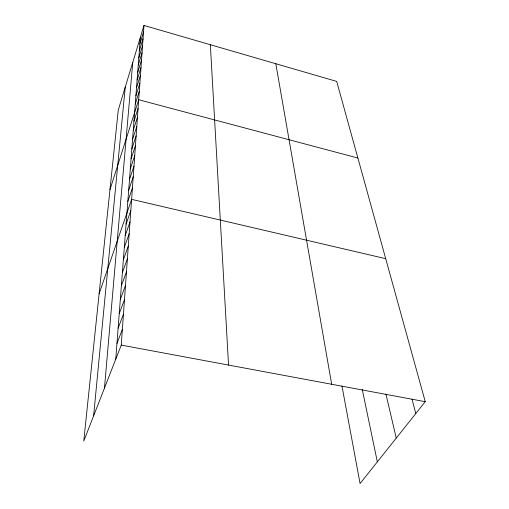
<?xml version="1.0" encoding="UTF-8"?>
<svg xmlns="http://www.w3.org/2000/svg" width="509" height="509" viewBox="0 0 509 509"><rect width="100%" height="100%" fill="white"/><g stroke="black" fill="none" stroke-linecap="round" stroke-linejoin="round"><path stroke-width="0.76" d="M143.99 25.45L118.279 110.008L83.756 441.106L121.257 345.102L143.99 25.45L336.704 81.415L425.244 401.684L360.079 483.55L341.978 386.108M115.759 359.169L140.363 37.38M104.466 388.081L132.76 62.384M93.611 415.878L125.252 87.058M139.854 44.029L143.519 32.016M139.332 50.855L143.042 38.754M138.798 57.861L142.552 45.676M138.244 65.044L142.043 52.777M137.684 72.431L141.527 60.075M137.106 80.008L140.993 67.57M136.507 87.802L140.446 75.275M135.897 95.813L139.88 83.196M135.267 104.052L139.301 91.346M109.982 189.577L138.702 99.739L357.891 158.044M133.95 121.244L138.092 108.372M133.263 130.228L137.455 117.267M132.556 139.479L136.806 126.436M131.825 149.01L136.132 135.89M131.074 158.84L135.439 145.638M130.304 168.982L134.726 155.69M129.502 179.448L133.988 166.08M128.675 190.251L133.224 176.808M127.823 201.411L132.435 187.891M99.121 293.744L131.621 199.356L385.714 258.68M126.086 224.119L130.832 210.459M125.208 235.642L130.018 221.924M124.291 247.552L129.171 233.771M123.356 259.864L128.3 246.025M122.383 272.595L127.396 258.706M121.371 285.765L126.467 271.838M120.328 299.407L125.5 285.434M119.252 313.538L124.495 299.534M118.133 328.19L123.458 314.155M116.968 343.39L122.376 329.336M121.257 345.102L425.244 401.684M411.997 399.107L415.789 413.562M385.943 394.093L396.25 438.109M362.274 389.5L377.341 461.86M275.808 63.727L331.671 384.27M210.344 44.722L228.554 365.074"/></g></svg>
